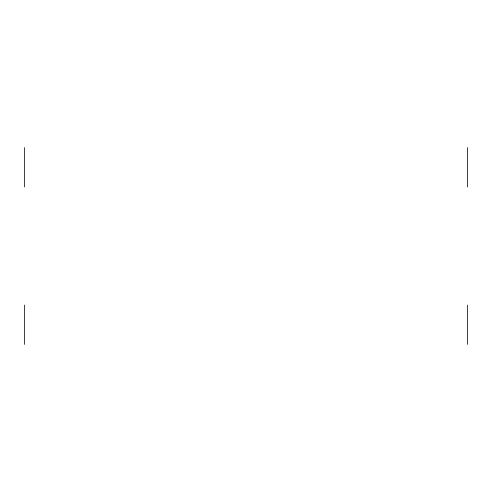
<?xml version="1.0" encoding="UTF-8"?>
<svg xmlns="http://www.w3.org/2000/svg" width="492" height="492" viewBox="0 0 492 492"><rect width="100%" height="100%" fill="white"/><g stroke="black" fill="none" stroke-linecap="round" stroke-linejoin="round"><path stroke-width="0.74" d="M467.4 147.6L467.4 186.96M467.4 305.04L467.4 344.4M24.6 147.6L24.6 186.96M24.6 305.04L24.6 344.4"/></g></svg>
